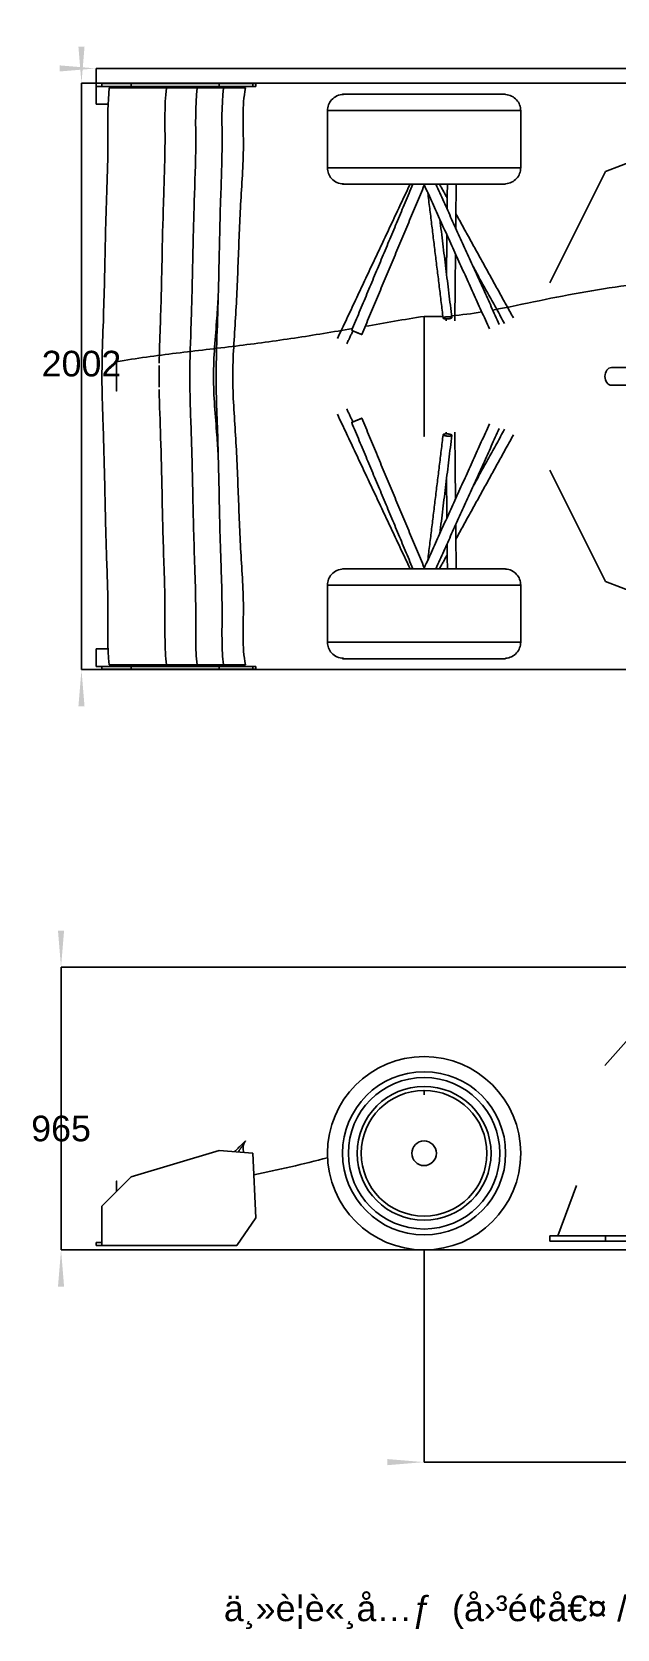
# Model space of a CAD drawing. Header units: millimetres. Extents: x 28 to 403, y 44 to 262.
# Drawn here: x 28.4 to 108.4, y 43.9 to 262 of the extents above; entities that cross this region are included whole.
import ezdxf
from ezdxf.enums import TextEntityAlignment as Align

# ---------------------------------------------------------------- set-up
doc = ezdxf.new("R2010")
doc.units = ezdxf.units.MM
doc.layers.get('0').update_dxf_attribs({"linetype": 'CONTINUOUS'})
for name, color, linetype in [('Dimension', 7, 'CONTINUOUS'), ('DimExtent007', 7, 'CONTINUOUS'), ('DimExtent008', 7, 'CONTINUOUS'), ('DimExtent009', 7, 'CONTINUOUS'), ('S01_GA_Side', 7, 'CONTINUOUS'), ('S01_GA_Spec', 7, 'CONTINUOUS'), ('S01_GA_Top', 7, 'CONTINUOUS')]:
    doc.layers.add(name, color=color, linetype=linetype)
doc.styles.get("Standard").update_dxf_attribs({"font": 'arial.ttf'})
doc.dimstyles.get("Standard").update_dxf_attribs({"dimscale": 0, "dimtxt": 2.5, "dimasz": 2.5, "dimexe": 1.25, "dimexo": 0.625, "dimtad": 1, "dimtxsty": 'STANDARD', "dimcen": 2.5, "dimazin": 3, "dimtfac": 1, "dimtmove": 0, "dimatfit": 3})

# ---------------------------------------------------------------- blocks, each defined once
blk = doc.blocks.new('*DimExtent007')
at = {"color": 0}
for points in [[(32.2, 257.482), (32.2, 256.649), (37.2, 257.066)], [(267.8, 257.482), (267.8, 256.649), (262.8, 257.066)]]:
    blk.add_solid(points, dxfattribs=at)
at = {"layer": 'DimExtent007'}
for p, q in [((37.2, 254.6), (37.2, 257.066)), ((37.2, 257.066), (262.8, 257.066)), ((262.8, 235.6), (262.8, 257.066))]:
    blk.add_line(p, q, dxfattribs=at)
blk.add_text('5640', height=3.5, dxfattribs=at).set_placement((150.42, 257.066), align=Align.CENTER)
blk = doc.blocks.new('*DimExtent008')
at = {"color": 0}
for points in [[(34.7833, 260.048), (35.6167, 260.048), (35.2, 255.048)], [(34.7833, 169.952), (35.6167, 169.952), (35.2, 174.952)]]:
    blk.add_solid(points, dxfattribs=at)
at = {"layer": 'DimExtent008'}
for p, q in [((226, 255.048), (35.2, 255.048)), ((35.2, 255.048), (35.2, 174.952)), ((226, 174.952), (35.2, 174.952))]:
    blk.add_line(p, q, dxfattribs=at)
blk.add_text('2002', height=3.5, dxfattribs=at).set_placement((35.2, 215), align=Align.CENTER)
blk = doc.blocks.new('*DimExtent009')
at = {"color": 0}
for points in [[(31.9919, 139.3), (32.8252, 139.3), (32.4086, 134.3)], [(31.9919, 90.7), (32.8252, 90.7), (32.4086, 95.7)]]:
    blk.add_solid(points, dxfattribs=at)
at = {"layer": 'DimExtent009'}
for p, q in [((147.6, 134.3), (32.4086, 134.3)), ((32.4086, 134.3), (32.4086, 95.7)), ((226, 95.7), (32.4086, 95.7))]:
    blk.add_line(p, q, dxfattribs=at)
blk.add_text('965', height=3.5, dxfattribs=at).set_placement((32.4086, 110.535), align=Align.CENTER)
blk = doc.blocks.new('*Dimension')
at = {"color": 0}
for points in [[(77, 66.3044), (77, 67.1377), (82, 66.721)], [(231, 66.3044), (231, 67.1377), (226, 66.721)]]:
    blk.add_solid(points, dxfattribs=at)
at = {"layer": 'Dimension'}
for p, q in [((82, 95.721), (82, 66.721)), ((226, 95.721), (226, 66.721)), ((82, 66.721), (226, 66.721))]:
    blk.add_line(p, q, dxfattribs=at)
blk.add_text('3600', height=3.5, dxfattribs=at).set_placement((154, 66.721), align=Align.CENTER)

msp = doc.modelspace()

# ---------------------------------------------------------------- linework, layer by layer
at = {"layer": 'S01_GA_Side'}
for p, q in [((106.701, 120.895), (114.505, 129.726)), ((54, 109.3), (42, 105.7)), ((58.6, 108.9), (54, 109.3)), ((59, 100.1), (58.6, 108.9)), ((42, 105.7), (38, 101.7)), ((102.8, 104.5), (100.265, 97.62)), ((38, 101.7), (38, 96.3)), ((56.4, 96.3), (59, 100.1)), ((37.2, 96.7), (38, 96.7)), ((37.2, 96.3), (37.2, 96.7)), ((37.2, 96.3), (38, 96.3)), ((38, 96.3), (56.4, 96.3)), ((106.8, 97.62), (99.2, 97.62)), ((99.2, 96.9), (99.2, 97.62)), ((106.8, 96.9), (99.2, 96.9)), ((117.2, 97.62), (106.8, 97.62)), ((106.8, 96.9), (106.8, 97.62)), ((117.2, 96.9), (106.8, 96.9))]:
    msp.add_line(p, q, dxfattribs=at)
for radius in [13.2, 13.2, 13.2, 13.2, 13.2, 13.2, 13.2, 13.2, 11.144, 10.344, 9.144, 8.584, 1.68]:
    msp.add_circle((82, 108.9), radius, dxfattribs=at)
for points, knots in [([(82, 117.484), (82, 117.497), (82, 117.503), (82, 117.5), (82, 117.5), (82, 117.5), (82, 117.476), (82, 117.429), (82, 117.31), (82, 116.9)], [0.21541094, 0.21541094, 0.21541094, 0.21541094, 0.25, 0.25, 0.25, 0.28954621, 0.28954621, 0.28954621, 0.36308161, 0.36308161, 0.36308161, 0.36308161]), ([(82, 117.484), (82, 117.497), (82, 117.503), (82, 117.5), (82, 117.5), (82, 117.5), (82, 117.474), (82, 117.424), (82, 117.304), (82, 116.9)], [0.21541094, 0.21541094, 0.21541094, 0.21541094, 0.25, 0.25, 0.25, 0.29075538, 0.29075538, 0.29075538, 0.36308161, 0.36308161, 0.36308161, 0.36308161]), ([(57.535, 110.465), (57.299, 110.031), (57.258, 109.777), (57.268, 109.577), (57.275, 109.43), (57.31, 109.311), (57.315, 109.171), (57.317, 109.12), (57.315, 109.068), (57.31, 109.012)], [0.00571892, 0.00571892, 0.00571892, 0.00571892, 0.05687984, 0.05687984, 0.05687984, 0.09458957, 0.09458957, 0.09458957, 0.10804076, 0.10804076, 0.10804076, 0.10804076]), ([(40, 103.7), (40, 104.143), (40, 104.57), (40, 104.8), (40, 105.047), (40, 105.104), (40, 105.1), (40, 105.104), (40, 105.047), (40, 104.8), (40, 104.57), (40, 104.143), (40, 103.7)], [0.02496567, 0.02496567, 0.02496567, 0.02496567, 0.13556439, 0.13556439, 0.13556439, 0.25, 0.25, 0.25, 0.36443561, 0.36443561, 0.36443561, 0.47504713, 0.47504713, 0.47504713, 0.47504713])]:
    msp.add_open_spline(points, degree=3, knots=knots, dxfattribs=at)
for points, degree in [([(56.069, 109.12), (56.872, 109.841), (57.621, 110.618)], 2), ([(57.621, 110.618), (57.166, 109.8), (56.573, 109.076)], 2), ([(58.733, 105.967), (62.125, 106.624), (65.479, 107.427), (68.814, 108.299)], 3)]:
    msp.add_open_spline(points, degree=degree, dxfattribs=at)
at = {"layer": 'S01_GA_Top'}
for p, q in [((37.2, 254.6), (38, 254.6)), ((37.2, 252.2), (37.2, 254.6)), ((38, 254.6), (38, 255)), ((42, 255), (38, 255)), ((42, 254.6), (38, 254.6)), ((54, 255), (42, 255)), ((42, 254.6), (42, 255)), ((54, 254.6), (42, 254.6)), ((58.6, 255), (54, 255)), ((54, 254.6), (54, 255)), ((58.6, 254.6), (54, 254.6)), ((55.6, 254.4), (55.6, 254.6)), ((59, 255), (58.6, 255)), ((58.6, 254.6), (58.6, 255)), ((59, 254.6), (58.6, 254.6)), ((59, 254.6), (59, 255)), ((70.856, 253.496), (70.856, 253.548)), ((93.144, 253.496), (93.144, 253.548)), ((37.2, 252.2), (38.839, 252.2)), ((68.8, 243.496), (68.8, 251.304)), ((95.2, 243.496), (95.2, 251.304)), ((106.8, 243), (117.2, 247)), ((99.2, 227.8), (106.8, 243)), ((107.6, 216.2), (114.521, 216.2)), ((107.6, 213.8), (114.521, 213.8)), ((106.8, 187), (99.2, 202.2)), ((70.856, 188.74), (70.856, 188.696)), ((93.144, 188.74), (93.144, 188.696)), ((68.8, 186.504), (68.8, 178.696)), ((95.2, 186.504), (95.2, 178.696)), ((117.2, 183), (106.8, 187)), ((37.2, 175.4), (37.2, 177.8)), ((37.2, 177.8), (38.84, 177.8)), ((37.2, 175.4), (38, 175.4)), ((38, 175), (38, 175.4)), ((42, 175.4), (38, 175.4)), ((42, 175), (38, 175)), ((54, 175.4), (42, 175.4)), ((42, 175), (42, 175.4)), ((54, 175), (42, 175)), ((58.6, 175.4), (54, 175.4)), ((54, 175), (54, 175.4)), ((58.6, 175), (54, 175)), ((55.6, 175.4), (55.6, 175.6)), ((59, 175.4), (58.6, 175.4)), ((58.6, 175), (58.6, 175.4)), ((59, 175), (58.6, 175)), ((59, 175), (59, 175.4)), ((70.856, 176.54), (70.856, 176.452)), ((93.144, 176.54), (93.144, 176.452))]:
    msp.add_line(p, q, dxfattribs=at)
msp.add_ellipse((107.6, 215), major_axis=(0, -1.2), ratio=0.7493664, start_param=3.1415927, end_param=0, dxfattribs=at)
for points, degree, knots in [([(38.999, 175.6), (38.728, 178.052), (38.814, 180.526), (38.811, 182.991), (38.807, 185.683), (38.692, 188.373), (38.606, 191.063), (38.517, 193.82), (38.457, 196.579), (38.397, 199.337), (38.331, 202.359), (38.263, 205.381), (38.154, 208.402), (38.09, 210.301), (38.016, 212.201), (38.002, 214.102), (37.985, 216.003), (38.028, 217.904), (38.092, 219.803), (38.158, 221.642), (38.218, 223.482), (38.27, 225.321), (38.322, 227.16), (38.359, 229), (38.401, 230.839), (38.441, 232.745), (38.486, 234.649), (38.536, 236.554), (38.59, 238.459), (38.65, 240.363), (38.717, 242.266), (38.792, 244.29), (38.818, 246.312), (38.806, 248.337), (38.805, 250.361), (38.767, 252.387), (38.999, 254.4)], 3, [0, 0, 0, 0, 0.1240636, 0.1240636, 0.1240636, 0.2481273, 0.2481273, 0.2481273, 0.375247, 0.375247, 0.375247, 0.4993107, 0.4993107, 0.4993107, 0.5613425, 0.5613425, 0.5613425, 0.6233743, 0.6233743, 0.6233743, 0.6854061, 0.6854061, 0.6854061, 0.7474379, 0.7474379, 0.7474379, 0.8116871, 0.8116871, 0.8116871, 0.8759364, 0.8759364, 0.8759364, 0.9379682, 0.9379682, 0.9379682, 1, 1, 1, 1]), ([(46.799, 254.4), (45.548, 254.4), (44.272, 254.4), (42.971, 254.4), (42.281, 254.4), (41.589, 254.4), (40.896, 254.4), (40.505, 254.4), (40.121, 254.4), (39.744, 254.4), (39.574, 254.4), (39.411, 254.4), (39.255, 254.4), (39.202, 254.4), (39.152, 254.4), (39.105, 254.4), (39.052, 254.4), (39.001, 254.4), (38.999, 254.4)], 3, [0.11178736, 0.11178736, 0.11178736, 0.11178736, 0.30391293, 0.30391293, 0.30391293, 0.40548164, 0.40548164, 0.40548164, 0.46271047, 0.46271047, 0.46271047, 0.48835778, 0.48835778, 0.48835778, 0.49713537, 0.49713537, 0.49713537, 0.50728842, 0.50728842, 0.50728842, 0.50728842]), ([(38.999, 254.4), (39.002, 254.4), (39.081, 254.4), (39.151, 254.4), (39.205, 254.4), (39.26, 254.4), (39.317, 254.4), (39.482, 254.4), (39.648, 254.4), (39.817, 254.4), (40.186, 254.4), (40.555, 254.4), (40.924, 254.4), (41.571, 254.4), (42.219, 254.4), (42.866, 254.4), (44.18, 254.4), (45.491, 254.4), (46.799, 254.4)], 3, [0.50728842, 0.50728842, 0.50728842, 0.50728842, 0.51896923, 0.51896923, 0.51896923, 0.52757521, 0.52757521, 0.52757521, 0.55232964, 0.55232964, 0.55232964, 0.60649789, 0.60649789, 0.60649789, 0.70148041, 0.70148041, 0.70148041, 0.89433201, 0.89433201, 0.89433201, 0.89433201]), ([(46.799, 254.4), (46.524, 251.922), (46.616, 249.415), (46.612, 246.92), (46.605, 244.163), (46.484, 241.409), (46.398, 238.653), (46.316, 236.028), (46.258, 233.401), (46.201, 230.773), (46.135, 227.75), (46.067, 224.726), (45.959, 221.702), (45.902, 220.068), (45.843, 218.435), (45.816, 216.8)], 3, [0, 0, 0, 0, 0.10897919, 0.10897919, 0.10897919, 0.21795838, 0.21795838, 0.21795838, 0.32175739, 0.32175739, 0.32175739, 0.43073658, 0.43073658, 0.43073658, 0.50959535, 0.50959535, 0.50959535, 0.50959535]), ([(50.997, 254.4), (50.365, 254.4), (49.711, 254.4), (49.022, 254.4), (48.629, 254.4), (48.226, 254.4), (47.811, 254.4), (47.654, 254.4), (47.498, 254.4), (47.342, 254.4), (47.229, 254.4), (47.118, 254.4), (47.008, 254.4), (46.971, 254.4), (46.935, 254.4), (46.898, 254.4), (46.853, 254.4), (46.801, 254.4), (46.799, 254.4)], 3, [0.16214377, 0.16214377, 0.16214377, 0.16214377, 0.33113903, 0.33113903, 0.33113903, 0.42680978, 0.42680978, 0.42680978, 0.46271047, 0.46271047, 0.46271047, 0.48835778, 0.48835778, 0.48835778, 0.49713537, 0.49713537, 0.49713537, 0.50887611, 0.50887611, 0.50887611, 0.50887611]), ([(46.799, 254.4), (46.8, 254.4), (46.833, 254.4), (46.866, 254.4), (46.894, 254.4), (46.925, 254.4), (46.958, 254.4), (47.052, 254.4), (47.15, 254.4), (47.251, 254.4), (47.389, 254.4), (47.529, 254.4), (47.671, 254.4), (48.042, 254.4), (48.414, 254.4), (48.786, 254.4), (49.528, 254.4), (50.265, 254.4), (50.997, 254.4)], 3, [0.50887611, 0.50887611, 0.50887611, 0.50887611, 0.51896923, 0.51896923, 0.51896923, 0.52757521, 0.52757521, 0.52757521, 0.55232964, 0.55232964, 0.55232964, 0.5864234, 0.5864234, 0.5864234, 0.67603413, 0.67603413, 0.67603413, 0.856103, 0.856103, 0.856103, 0.856103]), ([(50.997, 254.4), (50.713, 251.884), (50.817, 249.323), (50.809, 246.777), (50.8, 244.155), (50.688, 241.536), (50.604, 238.914), (50.516, 236.159), (50.457, 233.4), (50.397, 230.639), (50.337, 227.877), (50.275, 225.112), (50.18, 222.346), (50.097, 219.896), (49.999, 217.443), (49.999, 214.987), (49.999, 212.346), (50.113, 209.709), (50.199, 207.074), (50.286, 204.441), (50.343, 201.808), (50.401, 199.177), (50.474, 195.758), (50.553, 192.343), (50.677, 188.935), (50.714, 187.821), (50.755, 186.709), (50.778, 185.597), (50.801, 184.484), (50.81, 183.371), (50.806, 182.257), (50.804, 181.144), (50.793, 180.03), (50.807, 178.919), (50.823, 177.808), (50.864, 176.699), (50.997, 175.6)], 3, [0, 0, 0, 0, 0.1081011, 0.1081011, 0.1081011, 0.2162023, 0.2162023, 0.2162023, 0.3297281, 0.3297281, 0.3297281, 0.4433066, 0.4433066, 0.4433066, 0.5514077, 0.5514077, 0.5514077, 0.6676384, 0.6676384, 0.6676384, 0.7837977, 0.7837977, 0.7837977, 0.8918989, 0.8918989, 0.8918989, 0.9189241, 0.9189241, 0.9189241, 0.9459494, 0.9459494, 0.9459494, 0.9729747, 0.9729747, 0.9729747, 1, 1, 1, 1]), ([(54.593, 254.4), (54.098, 254.4), (53.567, 254.4), (52.998, 254.4), (52.696, 254.4), (52.378, 254.4), (52.041, 254.4), (51.852, 254.4), (51.657, 254.4), (51.457, 254.4), (51.366, 254.4), (51.276, 254.4), (51.185, 254.4), (51.154, 254.4), (51.123, 254.4), (51.092, 254.4), (51.05, 254.4), (50.997, 254.4), (50.997, 254.4)], 3, [0.11111868, 0.11111868, 0.11111868, 0.11111868, 0.30391293, 0.30391293, 0.30391293, 0.40548164, 0.40548164, 0.40548164, 0.46271047, 0.46271047, 0.46271047, 0.48835778, 0.48835778, 0.48835778, 0.49713537, 0.49713537, 0.49713537, 0.51003435, 0.51003435, 0.51003435, 0.51003435]), ([(50.997, 254.4), (51.001, 254.4), (51.056, 254.4), (51.1, 254.4), (51.168, 254.4), (51.239, 254.4), (51.315, 254.4), (51.479, 254.4), (51.647, 254.4), (51.818, 254.4), (52.116, 254.4), (52.412, 254.4), (52.706, 254.4), (53.344, 254.4), (53.973, 254.4), (54.593, 254.4)], 3, [0.51003435, 0.51003435, 0.51003435, 0.51003435, 0.52757521, 0.52757521, 0.52757521, 0.55232964, 0.55232964, 0.55232964, 0.60649789, 0.60649789, 0.60649789, 0.70148041, 0.70148041, 0.70148041, 0.90814452, 0.90814452, 0.90814452, 0.90814452]), ([(54.593, 254.4), (54.308, 251.915), (54.41, 249.369), (54.406, 246.841), (54.4, 244.09), (54.277, 241.346), (54.191, 238.595), (54.109, 235.973), (54.053, 233.345), (53.996, 230.713), (53.947, 228.606), (53.907, 226.496), (53.842, 224.385), (53.781, 222.274), (53.696, 220.162), (53.64, 218.046), (53.597, 216.48), (53.587, 214.914), (53.611, 213.347), (53.634, 211.781), (53.691, 210.216), (53.744, 208.654), (53.859, 205.486), (53.931, 202.321), (53.999, 199.16), (54.073, 195.606), (54.158, 192.06), (54.288, 188.526), (54.328, 187.446), (54.359, 186.367), (54.381, 185.288), (54.4, 184.208), (54.407, 183.128), (54.401, 182.047), (54.398, 180.967), (54.387, 179.886), (54.403, 178.809), (54.419, 177.732), (54.463, 176.66), (54.593, 175.6)], 3, [0, 0, 0, 0, 0.125, 0.125, 0.125, 0.25, 0.25, 0.25, 0.375, 0.375, 0.375, 0.4375, 0.4375, 0.4375, 0.5, 0.5, 0.5, 0.5625, 0.5625, 0.5625, 0.625, 0.625, 0.625, 0.75, 0.75, 0.75, 0.875, 0.875, 0.875, 0.90625, 0.90625, 0.90625, 0.9375, 0.9375, 0.9375, 0.96875, 0.96875, 0.96875, 1, 1, 1, 1]), ([(57.621, 254.4), (57.274, 254.4), (56.866, 254.4), (56.398, 254.4), (56.147, 254.4), (55.877, 254.4), (55.568, 254.4), (55.421, 254.4), (55.265, 254.4), (55.101, 254.4), (55.022, 254.4), (54.94, 254.4), (54.855, 254.4), (54.799, 254.4), (54.742, 254.4), (54.684, 254.4), (54.644, 254.4), (54.59, 254.4), (54.593, 254.4)], 3, [0, 0, 0, 0, 0.24862108, 0.24862108, 0.24862108, 0.38223435, 0.38223435, 0.38223435, 0.44596068, 0.44596068, 0.44596068, 0.47688073, 0.47688073, 0.47688073, 0.49713537, 0.49713537, 0.49713537, 0.51178768, 0.51178768, 0.51178768, 0.51178768]), ([(54.593, 254.4), (54.595, 254.4), (54.624, 254.4), (54.65, 254.4), (54.671, 254.4), (54.691, 254.4), (54.712, 254.4), (54.77, 254.4), (54.831, 254.4), (54.895, 254.4), (55.024, 254.4), (55.155, 254.4), (55.288, 254.4), (55.567, 254.4), (55.84, 254.4), (56.107, 254.4), (56.629, 254.4), (57.134, 254.4), (57.621, 254.4)], 3, [0.51178768, 0.51178768, 0.51178768, 0.51178768, 0.52757521, 0.52757521, 0.52757521, 0.53871027, 0.53871027, 0.53871027, 0.56829596, 0.56829596, 0.56829596, 0.62828789, 0.62828789, 0.62828789, 0.75502513, 0.75502513, 0.75502513, 1, 1, 1, 1]), ([(57.621, 175.6), (57.102, 178.082), (57.302, 180.534), (57.315, 183), (57.329, 185.656), (57.124, 188.327), (56.971, 191), (56.819, 193.664), (56.718, 196.329), (56.615, 199), (56.512, 201.662), (56.408, 204.328), (56.246, 207), (56.084, 209.663), (55.865, 212.332), (55.865, 215), (55.865, 217.668), (56.084, 220.337), (56.246, 223), (56.408, 225.672), (56.512, 228.338), (56.615, 231), (56.718, 233.671), (56.819, 236.336), (56.971, 239), (57.124, 241.673), (57.329, 244.344), (57.315, 247), (57.302, 249.466), (57.102, 251.918), (57.621, 254.4)], 3, [0, 0, 0, 0, 0.0945896, 0.0945896, 0.0945896, 0.1964778, 0.1964778, 0.1964778, 0.2979961, 0.2979961, 0.2979961, 0.3991637, 0.3991637, 0.3991637, 0.5, 0.5, 0.5, 0.6008363, 0.6008363, 0.6008363, 0.7020039, 0.7020039, 0.7020039, 0.8035222, 0.8035222, 0.8035222, 0.9054104, 0.9054104, 0.9054104, 1, 1, 1, 1]), ([(68.8, 251.304), (68.798, 251.839), (69.002, 252.372), (69.36, 252.769), (69.769, 253.23), (70.38, 253.503), (70.996, 253.5)], 3, [0, 0, 0, 0, 0.4650262, 0.4650262, 0.4650262, 1, 1, 1, 1]), ([(95.2, 251.304), (95.202, 251.839), (94.998, 252.372), (94.64, 252.769), (94.262, 253.195), (93.712, 253.461), (93.144, 253.496)], 3, [0, 0, 0, 0, 0.46502623, 0.46502623, 0.46502623, 0.95938768, 0.95938768, 0.95938768, 0.95938768]), ([(68.8, 243.496), (68.798, 242.961), (69.002, 242.428), (69.36, 242.031), (69.769, 241.57), (70.38, 241.297), (70.996, 241.3)], 3, [0, 0, 0, 0, 0.4650262, 0.4650262, 0.4650262, 1, 1, 1, 1]), ([(95.2, 243.496), (95.202, 242.961), (94.998, 242.428), (94.64, 242.031), (94.262, 241.605), (93.712, 241.339), (93.144, 241.304)], 3, [0, 0, 0, 0, 0.46502623, 0.46502623, 0.46502623, 0.95938768, 0.95938768, 0.95938768, 0.95938768]), ([(91.383, 224.068), (93.497, 224.455), (95.618, 224.905), (97.741, 225.341), (99.864, 225.779), (101.989, 226.203), (104.114, 226.574), (108.365, 227.324), (112.615, 227.841), (116.876, 228.128)], 3, [0.1162251, 0.1162251, 0.1162251, 0.1162251, 0.194088, 0.194088, 0.194088, 0.27195089, 0.27195089, 0.27195089, 0.42767668, 0.42767668, 0.42767668, 0.42767668]), ([(53.886, 204.038), (53.829, 205.025), (53.765, 206.012), (53.693, 207), (53.498, 209.665), (53.236, 212.332), (53.236, 215), (53.236, 217.668), (53.498, 220.335), (53.693, 223), (53.766, 223.995), (53.83, 224.99), (53.887, 225.984)], 3, [0.36141325, 0.36141325, 0.36141325, 0.36141325, 0.39889202, 0.39889202, 0.39889202, 0.5, 0.5, 0.5, 0.60110798, 0.60110798, 0.60110798, 0.638863, 0.638863, 0.638863, 0.638863]), ([(82, 223.2), (82, 223.205), (82, 223.197), (82, 222.817), (82, 222.613), (82, 222.292), (82, 221.882), (82, 221.549), (82, 221.163), (82, 220.754), (82, 219.833), (82, 218.818), (82, 217.813), (82, 216.877), (82, 215.939), (82, 215), (82, 213.935), (82, 212.872), (82, 211.813), (82, 210.899), (82, 209.981), (82, 209.15), (82, 208.66), (82, 208.206), (82, 207.844), (82, 207.486), (82, 207.228), (82, 207.07), (82, 206.8), (82, 206.8), (82, 206.8), (82, 206.8), (82, 206.8), (82, 207.123), (82, 207.292), (82, 207.55), (82, 207.897), (82, 208.274), (82, 208.743), (82, 209.246), (82, 210.167), (82, 211.182), (82, 212.187), (82, 213.123), (82, 214.061), (82, 215), (82, 216.063), (82, 217.123), (82, 218.181), (82, 219.092), (82, 220.008), (82, 220.838), (82, 221.316), (82, 221.761), (82, 222.12), (82, 222.434), (82, 222.674), (82, 222.84), (82, 223.202), (82, 223.196), (82, 223.2)], 3, [0, 0, 0, 0, 0.0640688, 0.0640688, 0.0640688, 0.0989701, 0.0989701, 0.0989701, 0.1273549, 0.1273549, 0.1273549, 0.1909917, 0.1909917, 0.1909917, 0.25, 0.25, 0.25, 0.3168864, 0.3168864, 0.3168864, 0.3748721, 0.3748721, 0.3748721, 0.409239, 0.409239, 0.409239, 0.4430058, 0.4430058, 0.4430058, 0.5, 0.5, 0.5, 0.5605359, 0.5605359, 0.5605359, 0.5924179, 0.5924179, 0.5924179, 0.6273549, 0.6273549, 0.6273549, 0.690996, 0.690996, 0.690996, 0.75, 0.75, 0.75, 0.8167477, 0.8167477, 0.8167477, 0.8745929, 0.8745929, 0.8745929, 0.9080903, 0.9080903, 0.9080903, 0.9372103, 0.9372103, 0.9372103, 1, 1, 1, 1]), ([(40, 217), (42.703, 217.477), (45.43, 217.839), (48.15, 218.176), (50.872, 218.511), (53.586, 218.819), (56.279, 219.154), (58.972, 219.484), (61.645, 219.848), (64.297, 220.245), (66.951, 220.642), (69.584, 221.081), (72.217, 221.538)], 3, [0, 0, 0, 0, 0.19116405, 0.19116405, 0.19116405, 0.3823281, 0.3823281, 0.3823281, 0.57349214, 0.57349214, 0.57349214, 0.76465619, 0.76465619, 0.76465619, 0.76465619]), ([(40, 217), (40, 217.004), (40, 216.98), (40, 216.906), (40, 216.815), (40, 216.637), (40, 216.407), (40, 216.002), (40, 215.487), (40, 215), (40, 214.513), (40, 213.998), (40, 213.593), (40, 213.363), (40, 213.185), (40, 213.094), (40, 213.018), (40, 212.999), (40, 213), (40, 212.999), (40, 213.018), (40, 213.094), (40, 213.185), (40, 213.363), (40, 213.593), (40, 213.998), (40, 214.513), (40, 215), (40, 215.487), (40, 216.002), (40, 216.407), (40, 216.637), (40, 216.815), (40, 216.906), (40, 216.983), (40, 216.999), (40, 217)], 3, [0, 0, 0, 0, 0.0569942, 0.0569942, 0.0569942, 0.1273549, 0.1273549, 0.1273549, 0.25, 0.25, 0.25, 0.3726451, 0.3726451, 0.3726451, 0.4430058, 0.4430058, 0.4430058, 0.5, 0.5, 0.5, 0.5569942, 0.5569942, 0.5569942, 0.6273549, 0.6273549, 0.6273549, 0.75, 0.75, 0.75, 0.8726451, 0.8726451, 0.8726451, 0.9430058, 0.9430058, 0.9430058, 1, 1, 1, 1]), ([(45.816, 213.2), (45.853, 211.011), (45.946, 208.825), (46.015, 206.638), (46.094, 204.14), (46.148, 201.642), (46.203, 199.145), (46.274, 195.86), (46.348, 192.575), (46.466, 189.295), (46.503, 188.152), (46.547, 187.011), (46.573, 185.869), (46.6, 184.727), (46.612, 183.585), (46.609, 182.442), (46.608, 181.3), (46.596, 180.156), (46.61, 179.015), (46.624, 177.874), (46.665, 176.734), (46.799, 175.6)], 3, [0.56747711, 0.56747711, 0.56747711, 0.56747711, 0.67306243, 0.67306243, 0.67306243, 0.78204162, 0.78204162, 0.78204162, 0.89102081, 0.89102081, 0.89102081, 0.91826561, 0.91826561, 0.91826561, 0.94551041, 0.94551041, 0.94551041, 0.9727552, 0.9727552, 0.9727552, 1, 1, 1, 1]), ([(72.11, 208.716), (72.118, 208.719), (72.126, 208.722), (72.15, 208.731), (72.173, 208.74), (72.211, 208.755), (72.249, 208.77), (72.299, 208.79), (72.349, 208.811), (72.41, 208.835), (72.471, 208.86), (72.539, 208.888), (72.607, 208.915), (72.679, 208.945), (72.752, 208.975), (72.9, 209.036), (73.042, 209.094), (73.108, 209.122), (73.174, 209.149), (73.231, 209.173), (73.288, 209.197), (73.334, 209.216), (73.381, 209.236), (73.414, 209.25), (73.447, 209.264), (73.465, 209.272), (73.483, 209.28)], 2, [3.2869244, 3.2869244, 3.2869244, 3.500943, 3.500943, 3.7149616, 3.7149616, 3.9289803, 3.9289803, 4.1429989, 4.1429989, 4.3570176, 4.3570176, 4.5710362, 4.5710362, 4.7850548, 4.7850548, 5.2130921, 5.2130921, 5.4271108, 5.4271108, 5.6411294, 5.6411294, 5.855148, 5.855148, 6.0691667, 6.0691667, 6.2831853, 6.2831853, 6.2831853]), ([(68.8, 186.504), (68.798, 187.039), (69.002, 187.572), (69.36, 187.969), (69.769, 188.43), (70.38, 188.703), (70.996, 188.7)], 3, [0, 0, 0, 0, 0.4650262, 0.4650262, 0.4650262, 1, 1, 1, 1]), ([(95.2, 186.504), (95.202, 187.039), (94.998, 187.572), (94.64, 187.969), (94.262, 188.395), (93.712, 188.661), (93.144, 188.696)], 3, [0, 0, 0, 0, 0.46502623, 0.46502623, 0.46502623, 0.95938768, 0.95938768, 0.95938768, 0.95938768]), ([(68.8, 178.696), (68.798, 178.161), (69.002, 177.628), (69.36, 177.231), (69.769, 176.77), (70.38, 176.497), (70.996, 176.5)], 3, [0, 0, 0, 0, 0.4650262, 0.4650262, 0.4650262, 1, 1, 1, 1]), ([(95.2, 178.696), (95.202, 178.161), (94.998, 177.628), (94.64, 177.231), (94.262, 176.805), (93.712, 176.539), (93.144, 176.504)], 3, [0, 0, 0, 0, 0.46502623, 0.46502623, 0.46502623, 0.95938768, 0.95938768, 0.95938768, 0.95938768]), ([(46.799, 175.6), (45.548, 175.6), (44.272, 175.6), (42.971, 175.6), (42.281, 175.6), (41.589, 175.6), (40.896, 175.6), (40.505, 175.6), (40.121, 175.6), (39.744, 175.6), (39.574, 175.6), (39.411, 175.6), (39.255, 175.6), (39.202, 175.6), (39.152, 175.6), (39.105, 175.6), (39.052, 175.6), (39.001, 175.6), (38.999, 175.6)], 3, [0.11178736, 0.11178736, 0.11178736, 0.11178736, 0.30391293, 0.30391293, 0.30391293, 0.40548164, 0.40548164, 0.40548164, 0.46271047, 0.46271047, 0.46271047, 0.48835778, 0.48835778, 0.48835778, 0.49713537, 0.49713537, 0.49713537, 0.50728842, 0.50728842, 0.50728842, 0.50728842]), ([(38.999, 175.6), (39.002, 175.6), (39.081, 175.6), (39.151, 175.6), (39.205, 175.6), (39.26, 175.6), (39.317, 175.6), (39.482, 175.6), (39.648, 175.6), (39.817, 175.6), (40.186, 175.6), (40.555, 175.6), (40.924, 175.6), (41.571, 175.6), (42.219, 175.6), (42.866, 175.6), (44.18, 175.6), (45.491, 175.6), (46.799, 175.6)], 3, [0.50728842, 0.50728842, 0.50728842, 0.50728842, 0.51896923, 0.51896923, 0.51896923, 0.52757521, 0.52757521, 0.52757521, 0.55232964, 0.55232964, 0.55232964, 0.60649789, 0.60649789, 0.60649789, 0.70148041, 0.70148041, 0.70148041, 0.89433201, 0.89433201, 0.89433201, 0.89433201]), ([(50.997, 175.6), (50.365, 175.6), (49.711, 175.6), (49.022, 175.6), (48.629, 175.6), (48.226, 175.6), (47.811, 175.6), (47.654, 175.6), (47.498, 175.6), (47.342, 175.6), (47.229, 175.6), (47.118, 175.6), (47.008, 175.6), (46.971, 175.6), (46.935, 175.6), (46.898, 175.6), (46.853, 175.6), (46.801, 175.6), (46.799, 175.6)], 3, [0.16214377, 0.16214377, 0.16214377, 0.16214377, 0.33113903, 0.33113903, 0.33113903, 0.42680978, 0.42680978, 0.42680978, 0.46271047, 0.46271047, 0.46271047, 0.48835778, 0.48835778, 0.48835778, 0.49713537, 0.49713537, 0.49713537, 0.50887611, 0.50887611, 0.50887611, 0.50887611]), ([(46.799, 175.6), (46.8, 175.6), (46.833, 175.6), (46.866, 175.6), (46.894, 175.6), (46.925, 175.6), (46.958, 175.6), (47.052, 175.6), (47.15, 175.6), (47.251, 175.6), (47.389, 175.6), (47.529, 175.6), (47.671, 175.6), (48.042, 175.6), (48.414, 175.6), (48.786, 175.6), (49.528, 175.6), (50.265, 175.6), (50.997, 175.6)], 3, [0.50887611, 0.50887611, 0.50887611, 0.50887611, 0.51896923, 0.51896923, 0.51896923, 0.52757521, 0.52757521, 0.52757521, 0.55232964, 0.55232964, 0.55232964, 0.5864234, 0.5864234, 0.5864234, 0.67603413, 0.67603413, 0.67603413, 0.856103, 0.856103, 0.856103, 0.856103]), ([(54.593, 175.6), (54.098, 175.6), (53.567, 175.6), (52.998, 175.6), (52.696, 175.6), (52.378, 175.6), (52.041, 175.6), (51.852, 175.6), (51.657, 175.6), (51.457, 175.6), (51.366, 175.6), (51.276, 175.6), (51.185, 175.6), (51.154, 175.6), (51.123, 175.6), (51.092, 175.6), (51.05, 175.6), (50.997, 175.6), (50.997, 175.6)], 3, [0.11111868, 0.11111868, 0.11111868, 0.11111868, 0.30391293, 0.30391293, 0.30391293, 0.40548164, 0.40548164, 0.40548164, 0.46271047, 0.46271047, 0.46271047, 0.48835778, 0.48835778, 0.48835778, 0.49713537, 0.49713537, 0.49713537, 0.51003435, 0.51003435, 0.51003435, 0.51003435]), ([(50.997, 175.6), (51.001, 175.6), (51.056, 175.6), (51.1, 175.6), (51.168, 175.6), (51.239, 175.6), (51.315, 175.6), (51.479, 175.6), (51.647, 175.6), (51.818, 175.6), (52.116, 175.6), (52.412, 175.6), (52.706, 175.6), (53.344, 175.6), (53.973, 175.6), (54.593, 175.6)], 3, [0.51003435, 0.51003435, 0.51003435, 0.51003435, 0.52757521, 0.52757521, 0.52757521, 0.55232964, 0.55232964, 0.55232964, 0.60649789, 0.60649789, 0.60649789, 0.70148041, 0.70148041, 0.70148041, 0.90814452, 0.90814452, 0.90814452, 0.90814452]), ([(57.621, 175.6), (57.274, 175.6), (56.866, 175.6), (56.398, 175.6), (56.147, 175.6), (55.877, 175.6), (55.568, 175.6), (55.421, 175.6), (55.265, 175.6), (55.101, 175.6), (55.022, 175.6), (54.94, 175.6), (54.855, 175.6), (54.799, 175.6), (54.742, 175.6), (54.684, 175.6), (54.644, 175.6), (54.59, 175.6), (54.593, 175.6)], 3, [0, 0, 0, 0, 0.24862108, 0.24862108, 0.24862108, 0.38223435, 0.38223435, 0.38223435, 0.44596068, 0.44596068, 0.44596068, 0.47688073, 0.47688073, 0.47688073, 0.49713537, 0.49713537, 0.49713537, 0.51178768, 0.51178768, 0.51178768, 0.51178768]), ([(54.593, 175.6), (54.595, 175.6), (54.624, 175.6), (54.65, 175.6), (54.671, 175.6), (54.691, 175.6), (54.712, 175.6), (54.77, 175.6), (54.831, 175.6), (54.895, 175.6), (55.024, 175.6), (55.155, 175.6), (55.288, 175.6), (55.567, 175.6), (55.84, 175.6), (56.107, 175.6), (56.629, 175.6), (57.134, 175.6), (57.621, 175.6)], 3, [0.51178768, 0.51178768, 0.51178768, 0.51178768, 0.52757521, 0.52757521, 0.52757521, 0.53871027, 0.53871027, 0.53871027, 0.56829596, 0.56829596, 0.56829596, 0.62828789, 0.62828789, 0.62828789, 0.75502513, 0.75502513, 0.75502513, 1, 1, 1, 1])]:
    msp.add_open_spline(points, degree=degree, knots=knots, dxfattribs=at)
for points, degree in [([(70.856, 253.548), (70.926, 253.548), (71.135, 253.548), (71.481, 253.548), (71.96, 253.548), (72.564, 253.548), (73.287, 253.548), (74.12, 253.548), (75.052, 253.548), (76.071, 253.548), (77.165, 253.548), (78.319, 253.548), (79.52, 253.548), (80.752, 253.548), (82, 253.548)], 1), ([(82, 253.548), (83.248, 253.548), (84.48, 253.548), (85.681, 253.548), (86.835, 253.548), (87.929, 253.548), (88.948, 253.548), (89.88, 253.548), (90.713, 253.548), (91.436, 253.548), (92.04, 253.548), (92.519, 253.548), (92.865, 253.548), (93.074, 253.548), (93.144, 253.548)], 1), ([(68.8, 251.304), (68.883, 251.304), (69.131, 251.304), (69.541, 251.304), (70.107, 251.304), (70.823, 251.304), (71.68, 251.304), (72.666, 251.304), (73.77, 251.304), (74.977, 251.304), (76.273, 251.304), (77.64, 251.304), (79.063, 251.304), (80.522, 251.304), (82, 251.304)], 1), ([(82, 251.304), (83.478, 251.304), (84.937, 251.304), (86.36, 251.304), (87.727, 251.304), (89.023, 251.304), (90.23, 251.304), (91.334, 251.304), (92.32, 251.304), (93.177, 251.304), (93.893, 251.304), (94.459, 251.304), (94.869, 251.304), (95.117, 251.304), (95.2, 251.304)], 1), ([(68.8, 243.496), (68.883, 243.496), (69.131, 243.496), (69.541, 243.496), (70.107, 243.496), (70.823, 243.496), (71.68, 243.496), (72.666, 243.496), (73.77, 243.496), (74.977, 243.496), (76.273, 243.496), (77.64, 243.496), (79.063, 243.496), (80.522, 243.496), (82, 243.496)], 1), ([(82, 243.496), (83.478, 243.496), (84.937, 243.496), (86.36, 243.496), (87.727, 243.496), (89.023, 243.496), (90.23, 243.496), (91.334, 243.496), (92.32, 243.496), (93.177, 243.496), (93.893, 243.496), (94.459, 243.496), (94.869, 243.496), (95.117, 243.496), (95.2, 243.496)], 1), ([(70.158, 220.158), (80.088, 241.26)], 1), ([(70.856, 241.26), (70.926, 241.26), (71.135, 241.26), (71.481, 241.26), (71.96, 241.26), (72.564, 241.26), (73.287, 241.26), (74.12, 241.26), (75.052, 241.26), (76.071, 241.26), (77.165, 241.26), (78.319, 241.26), (79.52, 241.26), (80.752, 241.26), (82, 241.26)], 1), ([(72.11, 221.284), (80.464, 241.26)], 1), ([(73.49, 220.716), (82.031, 241.142)], 1), ([(82, 241.26), (83.248, 241.26), (84.48, 241.26), (85.681, 241.26), (86.835, 241.26), (87.929, 241.26), (88.948, 241.26), (89.88, 241.26), (90.713, 241.26), (91.436, 241.26), (92.04, 241.26), (92.519, 241.26), (92.865, 241.26), (93.074, 241.26), (93.144, 241.26)], 1), ([(82.028, 241.149), (82.02, 241.176), (82.018, 241.221), (82.015, 241.26)], 3), ([(82.035, 241.151), (82.031, 241.142), (82.028, 241.149)], 2), ([(90.93, 221.491), (82.028, 241.149)], 1), ([(82.045, 241.196), (82.042, 241.17), (82.035, 241.151)], 2), ([(82.056, 241.26), (82.045, 241.196)], 1), ([(82.506, 240.093), (84.604, 222.965)], 1), ([(92.27, 222.109), (83.598, 241.26)], 1), ([(85.164, 239.347), (84.107, 241.26)], 1), ([(85.149, 237.834), (85.183, 241.26)], 1), ([(86.324, 235.24), (86.383, 241.26)], 1), ([(84.153, 236.457), (85.796, 223.035)], 1), ([(94.202, 222.986), (86.343, 237.212)], 1), ([(85.063, 229.025), (85.115, 234.332)], 1), ([(86.2, 222.593), (86.29, 231.738)], 1), ([(92.998, 222.214), (88.693, 230.008)], 1), ([(73.961, 221.843), (76.622, 222.308), (79.289, 222.784), (82, 223.2)], 3), ([(82, 223.2), (83.282, 223.14), (84.574, 223.204)], 2), ([(85.796, 223.035), (85.777, 223.067), (85.73, 223.095), (85.655, 223.119), (85.558, 223.136), (85.443, 223.147), (85.315, 223.15), (85.182, 223.146), (85.05, 223.135), (84.925, 223.116), (84.814, 223.092), (84.723, 223.063), (84.655, 223.032), (84.615, 222.998), (84.604, 222.965)], 1), ([(84.604, 222.965), (84.622, 222.933), (84.669, 222.905), (84.741, 222.882), (84.836, 222.864), (84.948, 222.853), (85.072, 222.85), (85.203, 222.853), (85.334, 222.864), (85.458, 222.881), (85.57, 222.904), (85.663, 222.931), (85.734, 222.962), (85.78, 222.995), (85.797, 223.028)], 1), ([(85, 222.607), (85.002, 222.851)], 1), ([(85.766, 223.281), (87.132, 223.393), (88.505, 223.581), (89.881, 223.807)], 3), ([(85.797, 223.028), (85.796, 223.035)], 1), ([(71.442, 219.442), (72.275, 221.212)], 1), ([(73.483, 220.72), (73.447, 220.736), (73.381, 220.764), (73.288, 220.803), (73.174, 220.851), (73.042, 220.906), (72.899, 220.965), (72.752, 221.025), (72.607, 221.085), (72.471, 221.14), (72.349, 221.189), (72.249, 221.23), (72.173, 221.26), (72.126, 221.278), (72.11, 221.284)], 1), ([(72.11, 221.284), (72.127, 221.275), (72.178, 221.254), (72.259, 221.219), (72.368, 221.173), (72.499, 221.119), (72.645, 221.059), (72.798, 220.995), (72.952, 220.932), (73.098, 220.873), (73.229, 220.82), (73.338, 220.775), (73.421, 220.742), (73.472, 220.722), (73.49, 220.716)], 1), ([(73.49, 220.716), (73.49, 220.717), (73.483, 220.72)], 2), ([(45.811, 216.48), (45.789, 215), (45.811, 213.52)], 2), ([(70.158, 209.842), (80.088, 188.74)], 1), ([(71.442, 210.558), (72.275, 208.788)], 1), ([(73.49, 209.284), (73.472, 209.278), (73.421, 209.258), (73.338, 209.225), (73.229, 209.18), (73.098, 209.127), (72.952, 209.068), (72.798, 209.005), (72.645, 208.941), (72.499, 208.881), (72.368, 208.827), (72.259, 208.781), (72.178, 208.746), (72.127, 208.725), (72.11, 208.716)], 1), ([(72.11, 208.716), (80.464, 188.74)], 1), ([(73.483, 209.28), (73.49, 209.283), (73.49, 209.284)], 2), ([(73.49, 209.284), (82.031, 188.858)], 1), ([(90.93, 208.509), (82.028, 188.851)], 1), ([(92.27, 207.891), (83.598, 188.74)], 1), ([(85, 207.393), (85.002, 207.149)], 1), ([(86.2, 207.407), (86.29, 198.262)], 1), ([(92.998, 207.786), (88.693, 199.992)], 1), ([(82.506, 189.907), (84.604, 207.035)], 1), ([(84.153, 193.543), (85.796, 206.965)], 1), ([(85.797, 206.972), (85.78, 207.005), (85.734, 207.038), (85.663, 207.069), (85.57, 207.096), (85.458, 207.119), (85.334, 207.136), (85.203, 207.147), (85.072, 207.15), (84.948, 207.147), (84.836, 207.136), (84.741, 207.118), (84.669, 207.095), (84.622, 207.067), (84.604, 207.035)], 1), ([(84.604, 207.035), (84.615, 207.002), (84.655, 206.968), (84.723, 206.937), (84.814, 206.908), (84.925, 206.884), (85.05, 206.865), (85.182, 206.854), (85.315, 206.85), (85.443, 206.853), (85.558, 206.864), (85.655, 206.881), (85.73, 206.905), (85.777, 206.933), (85.796, 206.965)], 1), ([(85.796, 206.965), (85.797, 206.972)], 1), ([(94.202, 207.014), (86.343, 192.788)], 1), ([(85.063, 200.975), (85.115, 195.668)], 1), ([(86.324, 194.76), (86.383, 188.74)], 1), ([(85.149, 192.166), (85.183, 188.74)], 1), ([(85.164, 190.653), (84.107, 188.74)], 1), ([(70.856, 188.74), (70.926, 188.74), (71.135, 188.74), (71.481, 188.74), (71.96, 188.74), (72.564, 188.74), (73.287, 188.74), (74.12, 188.74), (75.052, 188.74), (76.071, 188.74), (77.165, 188.74), (78.319, 188.74), (79.52, 188.74), (80.752, 188.74), (82, 188.74)], 1), ([(82, 188.74), (83.248, 188.74), (84.48, 188.74), (85.681, 188.74), (86.835, 188.74), (87.929, 188.74), (88.948, 188.74), (89.88, 188.74), (90.713, 188.74), (91.436, 188.74), (92.04, 188.74), (92.519, 188.74), (92.865, 188.74), (93.074, 188.74), (93.144, 188.74)], 1), ([(82.015, 188.74), (82.018, 188.779), (82.02, 188.824), (82.028, 188.851)], 3), ([(82.028, 188.851), (82.031, 188.858), (82.035, 188.849)], 2), ([(82.035, 188.849), (82.042, 188.83), (82.045, 188.804)], 2), ([(82.045, 188.804), (82.056, 188.74)], 1), ([(68.8, 186.504), (68.883, 186.504), (69.131, 186.504), (69.541, 186.504), (70.107, 186.504), (70.823, 186.504), (71.68, 186.504), (72.666, 186.504), (73.77, 186.504), (74.977, 186.504), (76.273, 186.504), (77.64, 186.504), (79.063, 186.504), (80.522, 186.504), (82, 186.504)], 1), ([(82, 186.504), (83.478, 186.504), (84.937, 186.504), (86.36, 186.504), (87.727, 186.504), (89.023, 186.504), (90.23, 186.504), (91.334, 186.504), (92.32, 186.504), (93.177, 186.504), (93.893, 186.504), (94.459, 186.504), (94.869, 186.504), (95.117, 186.504), (95.2, 186.504)], 1), ([(68.8, 178.696), (68.883, 178.696), (69.131, 178.696), (69.541, 178.696), (70.107, 178.696), (70.823, 178.696), (71.68, 178.696), (72.666, 178.696), (73.77, 178.696), (74.977, 178.696), (76.273, 178.696), (77.64, 178.696), (79.063, 178.696), (80.522, 178.696), (82, 178.696)], 1), ([(82, 178.696), (83.478, 178.696), (84.937, 178.696), (86.36, 178.696), (87.727, 178.696), (89.023, 178.696), (90.23, 178.696), (91.334, 178.696), (92.32, 178.696), (93.177, 178.696), (93.893, 178.696), (94.459, 178.696), (94.869, 178.696), (95.117, 178.696), (95.2, 178.696)], 1), ([(70.856, 176.452), (70.926, 176.452), (71.135, 176.452), (71.481, 176.452), (71.96, 176.452), (72.564, 176.452), (73.287, 176.452), (74.12, 176.452), (75.052, 176.452), (76.071, 176.452), (77.165, 176.452), (78.319, 176.452), (79.52, 176.452), (80.752, 176.452), (82, 176.452)], 1), ([(82, 176.452), (83.248, 176.452), (84.48, 176.452), (85.681, 176.452), (86.835, 176.452), (87.929, 176.452), (88.948, 176.452), (89.88, 176.452), (90.713, 176.452), (91.436, 176.452), (92.04, 176.452), (92.519, 176.452), (92.865, 176.452), (93.074, 176.452), (93.144, 176.452)], 1)]:
    msp.add_open_spline(points, degree=degree, dxfattribs=at)

# ---------------------------------------------------------------- texts
at = {"layer": 'S01_GA_Spec'}
msp.add_text('ä¸»è¦è«¸å…ƒ  (å›³é¢å€¤ / ãƒ¢ãƒ‡ãƒ«å€¤)', height=3.5, dxfattribs=at).set_placement((100, 45), align=Align.CENTER)

# ---------------------------------------------------------------- dimensions: what is measured, and where the dimension line sits
at = {"layer": 'Dimension'}
dim = msp.add_linear_dim(base=(154, 66.721), p1=(82, 95.721), p2=(226, 95.721), text='3600', dimstyle='STANDARD', dxfattribs=at)
dim.commit()
dim.dimension.update_dxf_attribs({"geometry": '*Dimension', "text_midpoint": (154, 71.721)})
at = {"layer": 'DimExtent007'}
dim = msp.add_linear_dim(base=(150.42, 257.066), p1=(37.2, 254.6), p2=(262.8, 235.6), text='5640', dimstyle='STANDARD', dxfattribs=at)
dim.commit()
dim.dimension.update_dxf_attribs({"geometry": '*DimExtent007', "text_midpoint": (150, 262.048)})
at = {"layer": 'DimExtent008'}
dim = msp.add_linear_dim(base=(35.2, 215), p1=(226, 255.048), p2=(226, 174.952), angle=90, text='2002', dimstyle='STANDARD', dxfattribs=at)
dim.commit()
dim.dimension.update_dxf_attribs({"geometry": '*DimExtent008', "text_midpoint": (30.2, 215)})
at = {"layer": 'DimExtent009'}
dim = msp.add_linear_dim(base=(32.409, 110.535), p1=(147.6, 134.3), p2=(226, 95.7), angle=90, text='965', dimstyle='STANDARD', dxfattribs=at)
dim.commit()
dim.dimension.update_dxf_attribs({"geometry": '*DimExtent009', "text_midpoint": (30.2, 115.021)})

doc.saveas('drawing.dxf')
